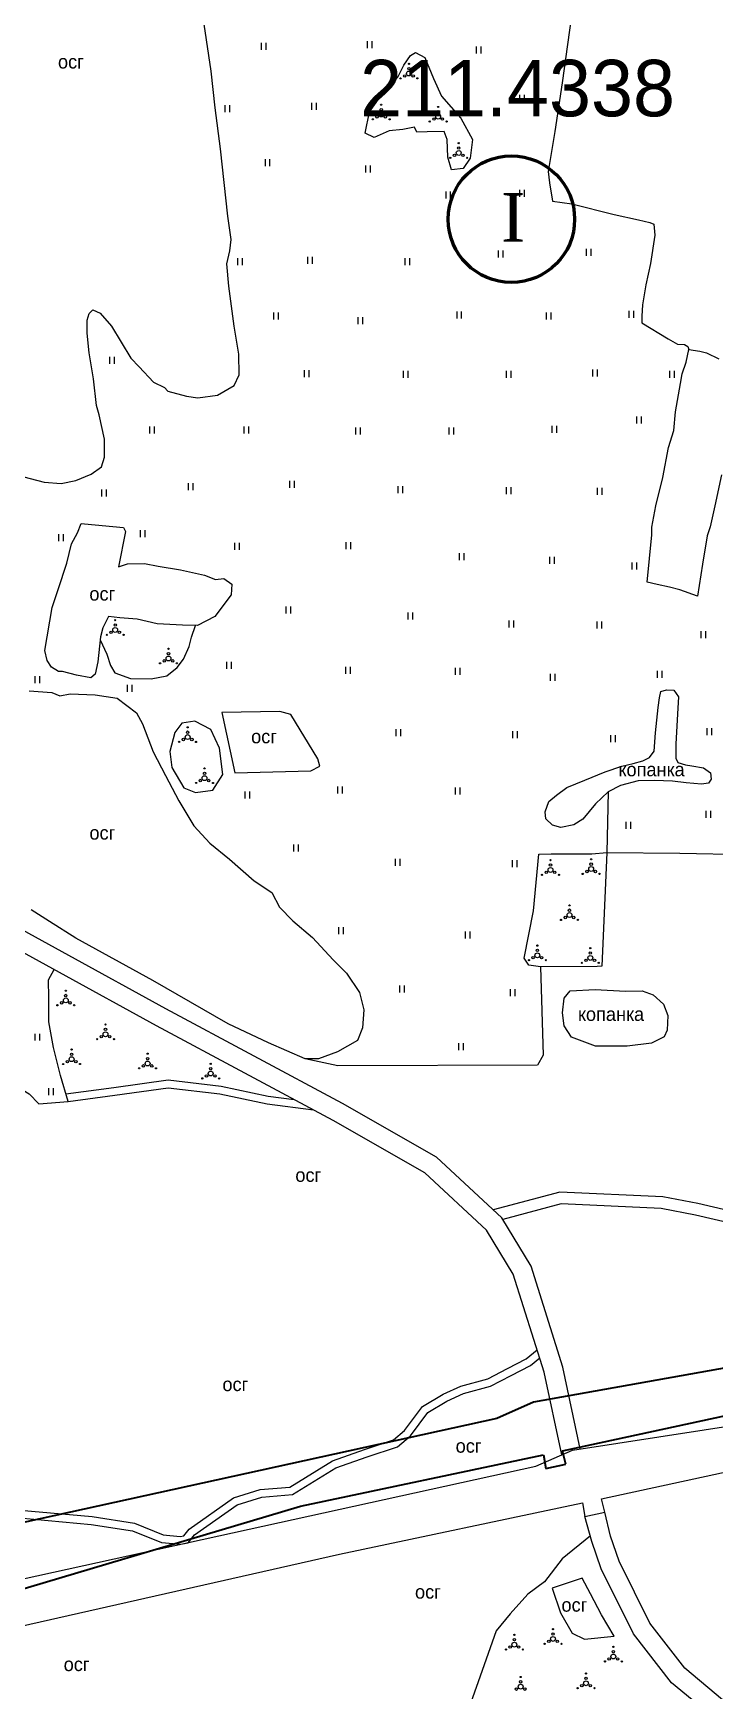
# Model space of a CAD drawing. Header units: millimetres. Extents: x 1378883 to 1389511, y 5662980 to 5673292.
# Drawn here: x 1381267 to 1381618, y 5669874 to 5670727 of the extents above; entities that cross this region are included whole.
import ezdxf
from ezdxf.enums import TextEntityAlignment as Align

# ---------------------------------------------------------------- set-up
doc = ezdxf.new("R2010")
doc.units = ezdxf.units.MM
doc.layers.add('_5Інше', color=252, linetype='Continuous', lineweight=25)
for name, color, linetype in [('N-raion', 1, 'Continuous'), ('zona', 3, 'Continuous'), ('вулиці', 7, 'Continuous'), ('ВулНазва', 7, 'Continuous'), ('КартаСкан', 252, 'Continuous'), ('район', 6, 'Continuous')]:
    doc.layers.add(name, color=color, linetype=linetype)
doc.layers.get('ВулНазва').off()
picture_1 = doc.add_image_def('image1.tif', size_in_pixel=(29607, 29619))

# ---------------------------------------------------------------- blocks, each defined once
blk = doc.blocks.new('ЛвЗд')
at = {"layer": '_5Інше', "color": 204, "linetype": 'Continuous'}
for points in [[(44635.724, 27762.095), (45013.836, 27841.635)], [(44620.877, 27787.19), (44777.635, 27810.375)], [(44602, 27779), (44620.877, 27787.19)], [(43886.079, 27626.153), (44602, 27779)], [(44500.676, 27734.365), (44625.871, 27760.072)], [(44625.871, 27760.072), (44627.145, 27753.057)], [(44627.145, 27753.057), (44637.339, 27755.218)], [(44637.339, 27755.218), (44635.724, 27762.095)], [(44166.957, 27661), (44500.676, 27734.365)]]:
    blk.add_lwpolyline(points, dxfattribs=at)

msp = doc.modelspace()

# ---------------------------------------------------------------- linework, layer by layer
at = {"layer": 'zona', "color": 3, "lineweight": 60}
msp.add_circle((1381513.31, 5670630.82), 32.54, dxfattribs=at)
at = {"layer": 'вулиці', "color": 7, "lineweight": -2}
for p, q in [((1381384.65, 5670718.04), (1381384.65, 5670721.64)), ((1381387.05, 5670718.04), (1381387.05, 5670721.64)), ((1381439.22, 5670718.85), (1381439.22, 5670722.45)), ((1381441.62, 5670718.85), (1381441.62, 5670722.45)), ((1381495.4, 5670716.02), (1381495.4, 5670719.62)), ((1381497.8, 5670716.02), (1381497.8, 5670719.62)), ((1381410.53, 5670687.16), (1381410.53, 5670690.76)), ((1381412.93, 5670687.16), (1381412.93, 5670690.76)), ((1381517.65, 5670691.2), (1381517.65, 5670694.8)), ((1381520.05, 5670691.2), (1381520.05, 5670694.8)), ((1381366.06, 5670685.95), (1381366.06, 5670689.55)), ((1381368.46, 5670685.95), (1381368.46, 5670689.55)), ((1381386.68, 5670658.09), (1381386.68, 5670661.69)), ((1381389.08, 5670658.09), (1381389.08, 5670661.69)), ((1381438.42, 5670654.85), (1381438.42, 5670658.45)), ((1381440.82, 5670654.85), (1381440.82, 5670658.45)), ((1381479.65, 5670641.44), (1381479.65, 5670645.04)), ((1381482.05, 5670641.44), (1381482.05, 5670645.04)), ((1381517.65, 5670642.34), (1381517.65, 5670645.94)), ((1381520.05, 5670642.34), (1381520.05, 5670645.94)), ((1381506.74, 5670611.16), (1381506.74, 5670614.76)), ((1381509.14, 5670611.16), (1381509.14, 5670614.76)), ((1381552.01, 5670611.96), (1381552.01, 5670615.56)), ((1381554.41, 5670611.96), (1381554.41, 5670615.56)), ((1381372.53, 5670607.12), (1381372.53, 5670610.72)), ((1381374.93, 5670607.12), (1381374.93, 5670610.72)), ((1381408.51, 5670607.93), (1381408.51, 5670611.53)), ((1381410.91, 5670607.93), (1381410.91, 5670611.53)), ((1381458.63, 5670607.12), (1381458.63, 5670610.72)), ((1381461.03, 5670607.12), (1381461.03, 5670610.72)), ((1381391.13, 5670579.25), (1381391.13, 5670582.85)), ((1381393.53, 5670579.25), (1381393.53, 5670582.85)), ((1381434.38, 5670576.83), (1381434.38, 5670580.43)), ((1381436.78, 5670576.83), (1381436.78, 5670580.43)), ((1381485.31, 5670579.66), (1381485.31, 5670583.26)), ((1381487.71, 5670579.66), (1381487.71, 5670583.26)), ((1381531.39, 5670579.25), (1381531.39, 5670582.85)), ((1381533.79, 5670579.25), (1381533.79, 5670582.85)), ((1381573.84, 5670580.06), (1381573.84, 5670583.66)), ((1381576.24, 5670580.06), (1381576.24, 5670583.66)), ((1381306.65, 5670556.43), (1381306.65, 5670560.03)), ((1381309.05, 5670556.43), (1381309.05, 5670560.03)), ((1381406.9, 5670549.56), (1381406.9, 5670553.16)), ((1381409.3, 5670549.56), (1381409.3, 5670553.16)), ((1381457.83, 5670549.16), (1381457.83, 5670552.76)), ((1381460.23, 5670549.16), (1381460.23, 5670552.76)), ((1381510.79, 5670549.16), (1381510.79, 5670552.76)), ((1381513.19, 5670549.16), (1381513.19, 5670552.76)), ((1381555.25, 5670549.97), (1381555.25, 5670553.57)), ((1381557.65, 5670549.97), (1381557.65, 5670553.57)), ((1381594.87, 5670549.16), (1381594.87, 5670552.76)), ((1381597.27, 5670549.16), (1381597.27, 5670552.76)), ((1381577.89, 5670525.74), (1381577.89, 5670529.34)), ((1381580.29, 5670525.74), (1381580.29, 5670529.34)), ((1381327.27, 5670520.49), (1381327.27, 5670524.09)), ((1381329.67, 5670520.49), (1381329.67, 5670524.09)), ((1381375.77, 5670520.49), (1381375.77, 5670524.09)), ((1381378.17, 5670520.49), (1381378.17, 5670524.09)), ((1381433.17, 5670520.09), (1381433.17, 5670523.69)), ((1381435.57, 5670520.09), (1381435.57, 5670523.69)), ((1381481.28, 5670520.09), (1381481.28, 5670523.69)), ((1381483.68, 5670520.09), (1381483.68, 5670523.69)), ((1381534.23, 5670520.89), (1381534.23, 5670524.49)), ((1381536.63, 5670520.89), (1381536.63, 5670524.49)), ((1381347.08, 5670491.41), (1381347.08, 5670495.01)), ((1381349.48, 5670491.41), (1381349.48, 5670495.01)), ((1381399.22, 5670492.63), (1381399.22, 5670496.23)), ((1381401.62, 5670492.63), (1381401.62, 5670496.23)), ((1381302.61, 5670488.18), (1381302.61, 5670491.78)), ((1381305.01, 5670488.18), (1381305.01, 5670491.78)), ((1381455, 5670489.8), (1381455, 5670493.4)), ((1381457.4, 5670489.8), (1381457.4, 5670493.4)), ((1381510.79, 5670489.4), (1381510.79, 5670493)), ((1381513.19, 5670489.4), (1381513.19, 5670493)), ((1381557.68, 5670488.99), (1381557.68, 5670492.59)), ((1381560.08, 5670488.99), (1381560.08, 5670492.59)), ((1381280.38, 5670465.16), (1381280.38, 5670468.76)), ((1381282.78, 5670465.16), (1381282.78, 5670468.76)), ((1381322.42, 5670467.18), (1381322.42, 5670470.78)), ((1381324.82, 5670467.18), (1381324.82, 5670470.78)), ((1381370.92, 5670460.72), (1381370.92, 5670464.32)), ((1381373.32, 5670460.72), (1381373.32, 5670464.32)), ((1381428.32, 5670461.13), (1381428.32, 5670464.73)), ((1381430.72, 5670461.13), (1381430.72, 5670464.73)), ((1381486.53, 5670455.47), (1381486.53, 5670459.07)), ((1381488.93, 5670455.47), (1381488.93, 5670459.07)), ((1381533.02, 5670453.45), (1381533.02, 5670457.05)), ((1381535.42, 5670453.45), (1381535.42, 5670457.05)), ((1381575.46, 5670450.63), (1381575.46, 5670454.23)), ((1381577.86, 5670450.63), (1381577.86, 5670454.23)), ((1381397.46, 5670427.92), (1381397.46, 5670431.52)), ((1381399.86, 5670427.92), (1381399.86, 5670431.52)), ((1381460.12, 5670424.87), (1381460.12, 5670428.47)), ((1381462.52, 5670424.87), (1381462.52, 5670428.47)), ((1381512.08, 5670420.8), (1381512.08, 5670424.4)), ((1381514.48, 5670420.8), (1381514.48, 5670424.4)), ((1381557.41, 5670420.29), (1381557.41, 5670423.89)), ((1381559.81, 5670420.29), (1381559.81, 5670423.89)), ((1381610.9, 5670415.2), (1381610.9, 5670418.8)), ((1381613.3, 5670415.2), (1381613.3, 5670418.8)), ((1381366.9, 5670399.42), (1381366.9, 5670403.02)), ((1381369.3, 5670399.42), (1381369.3, 5670403.02)), ((1381428.03, 5670396.88), (1381428.03, 5670400.48)), ((1381430.43, 5670396.88), (1381430.43, 5670400.48)), ((1381268.16, 5670392.09), (1381268.16, 5670395.69)), ((1381270.56, 5670392.09), (1381270.56, 5670395.69)), ((1381484.57, 5670396.37), (1381484.57, 5670399.97)), ((1381486.97, 5670396.37), (1381486.97, 5670399.97)), ((1381533.47, 5670393.32), (1381533.47, 5670396.92)), ((1381535.87, 5670393.32), (1381535.87, 5670396.92)), ((1381588.48, 5670394.84), (1381588.48, 5670398.44)), ((1381590.88, 5670394.84), (1381590.88, 5670398.44)), ((1381315.69, 5670387.63), (1381315.69, 5670391.23)), ((1381318.09, 5670387.63), (1381318.09, 5670391.23)), ((1381454.01, 5670364.82), (1381454.01, 5670368.42)), ((1381456.41, 5670364.82), (1381456.41, 5670368.42)), ((1381514.11, 5670363.8), (1381514.11, 5670367.4)), ((1381516.51, 5670363.8), (1381516.51, 5670367.4)), ((1381614.03, 5670365.3), (1381614.03, 5670368.9)), ((1381616.43, 5670365.3), (1381616.43, 5670368.9)), ((1381564.54, 5670361.77), (1381564.54, 5670365.37)), ((1381566.94, 5670361.77), (1381566.94, 5670365.37)), ((1381376.38, 5670332.7), (1381376.38, 5670336.3)), ((1381378.78, 5670332.7), (1381378.78, 5670336.3)), ((1381423.95, 5670335.3), (1381423.95, 5670338.9)), ((1381426.35, 5670335.3), (1381426.35, 5670338.9)), ((1381484.57, 5670334.8), (1381484.57, 5670338.4)), ((1381486.97, 5670334.8), (1381486.97, 5670338.4)), ((1381613.61, 5670322.76), (1381613.61, 5670326.36)), ((1381616.01, 5670322.76), (1381616.01, 5670326.36)), ((1381572.31, 5670317.23), (1381572.31, 5670320.83)), ((1381574.71, 5670317.23), (1381574.71, 5670320.83)), ((1381401.38, 5670305.52), (1381401.38, 5670309.12)), ((1381403.78, 5670305.52), (1381403.78, 5670309.12)), ((1381453.58, 5670298.17), (1381453.58, 5670301.77)), ((1381455.98, 5670298.17), (1381455.98, 5670301.77)), ((1381513.88, 5670297.44), (1381513.88, 5670301.04)), ((1381516.28, 5670297.44), (1381516.28, 5670301.04)), ((1381424.54, 5670262.92), (1381424.54, 5670266.52)), ((1381426.94, 5670262.92), (1381426.94, 5670266.52)), ((1381489.61, 5670260.71), (1381489.61, 5670264.31)), ((1381492.01, 5670260.71), (1381492.01, 5670264.31)), ((1381455.81, 5670232.96), (1381455.81, 5670236.56)), ((1381458.21, 5670232.96), (1381458.21, 5670236.56)), ((1381512.8, 5670231.12), (1381512.8, 5670234.72)), ((1381515.2, 5670231.12), (1381515.2, 5670234.72)), ((1381268.16, 5670208.16), (1381268.16, 5670211.76)), ((1381270.56, 5670208.16), (1381270.56, 5670211.76)), ((1381486.33, 5670203.21), (1381486.33, 5670206.81)), ((1381488.73, 5670203.21), (1381488.73, 5670206.81)), ((1381275.31, 5670180.15), (1381275.31, 5670183.75)), ((1381277.71, 5670180.15), (1381277.71, 5670183.75))]:
    msp.add_line(p, q, dxfattribs=at)
for points in [[(1381546.81, 5670754.07), (1381539.51, 5670701), (1381535.7, 5670676.01), (1381532.21, 5670655.36), (1381532.88, 5670649.56), (1381534.53, 5670640.13), (1381544.47, 5670638.8), (1381566.18, 5670633.18), (1381578.64, 5670630.56), (1381584.48, 5670629.19), (1381586.63, 5670628.33), (1381587.06, 5670622.67), (1381584.91, 5670608.02), (1381582.51, 5670597.03), (1381580.7, 5670586.73), (1381580.45, 5670580.98), (1381580.45, 5670577.46), (1381593.95, 5670569.24), (1381598.85, 5670566.5), (1381602.46, 5670566.41), (1381604.01, 5670565.38), (1381604.69, 5670563.84), (1381610.19, 5670562.98), (1381613.72, 5670562.12), (1381620.08, 5670558.94)], [(1381258.39, 5670499.23), (1381272.9, 5670495.47), (1381281.58, 5670494.83), (1381289.23, 5670496.38), (1381297.14, 5670499.62), (1381302.45, 5670503.37), (1381303.88, 5670508.42), (1381303.88, 5670517.61), (1381301.15, 5670530.17), (1381299.73, 5670535.02), (1381298.18, 5670548.74), (1381295.97, 5670562.08), (1381295.06, 5670572.11), (1381295.06, 5670578.84), (1381295.97, 5670582.34), (1381297.91, 5670584.15), (1381301.67, 5670582.47), (1381307.5, 5670575.86), (1381317.39, 5670559.24), (1381321.79, 5670554.84), (1381329.05, 5670546.94), (1381334.75, 5670544.23), (1381336.57, 5670542.28), (1381346.03, 5670539.69), (1381351.99, 5670538.92), (1381362.02, 5670540.33), (1381370.57, 5670545.25), (1381373.29, 5670550.82), (1381373.03, 5670561.3), (1381370.57, 5670575.75), (1381367.85, 5670596.33), (1381366.81, 5670607.91), (1381368.36, 5670614.51), (1381369.14, 5670620.34), (1381367.33, 5670632.38), (1381363.69, 5670667.02), (1381360.84, 5670688.2), (1381358.77, 5670706.97), (1381355.26, 5670731.12)], [(1381461.43, 5670714.98), (1381463.89, 5670716.56), (1381468.81, 5670714.1), (1381473.21, 5670703.21), (1381477.25, 5670694.08), (1381487.27, 5670682.84), (1381493.25, 5670671.77), (1381492.02, 5670662.29), (1381488.5, 5670656.85), (1381482.53, 5670656.14), (1381480.59, 5670662.82), (1381480.24, 5670671.77), (1381478.66, 5670675.99), (1381470.04, 5670675.81), (1381464.59, 5670675.64), (1381463.36, 5670678.1), (1381457.38, 5670677.04), (1381450.35, 5670676.34), (1381442.62, 5670672.83), (1381438.05, 5670675.11), (1381440.33, 5670686), (1381447.54, 5670696.19), (1381454.92, 5670703.91), (1381457.91, 5670710.06), (1381461.43, 5670714.98)], [(1381621.37, 5670499.28), (1381617.93, 5670483.35), (1381615.61, 5670472.54), (1381614.06, 5670467.9), (1381611.65, 5670453.34), (1381609.08, 5670436.85), (1381600.05, 5670440.2), (1381594.64, 5670441.58), (1381588.28, 5670442.95), (1381583.13, 5670444.06), (1381585.64, 5670468.48), (1381585.52, 5670472.44), (1381587.69, 5670483.37), (1381591.29, 5670497.89), (1381594.18, 5670513.34), (1381596.82, 5670522.1), (1381597.67, 5670531.71), (1381600.31, 5670546.3), (1381601.16, 5670551.22), (1381603.2, 5670557.23), (1381604.69, 5670563.84)], [(1381293.57, 5670474.01), (1381313.67, 5670472.13), (1381314.77, 5670470.09), (1381311.16, 5670451.89), (1381315.71, 5670453.46), (1381324.51, 5670453.62), (1381331.57, 5670452.36), (1381343.04, 5670450.48), (1381355.29, 5670447.66), (1381361.1, 5670445.46), (1381365.34, 5670445.93), (1381369.42, 5670443.11), (1381369.11, 5670437.61), (1381360.63, 5670426.32), (1381351.83, 5670421.77), (1381343.98, 5670421.93), (1381331.1, 5670422.55), (1381320.74, 5670425.06), (1381311.79, 5670425.69), (1381305.98, 5670426.48), (1381303.14, 5670420.61), (1381301.89, 5670415.9), (1381300.47, 5670403.04), (1381299.06, 5670396.76), (1381296.86, 5670394.88), (1381289.48, 5670396.14), (1381282.26, 5670398.18), (1381280.22, 5670398.02), (1381276.6, 5670400.37), (1381274.4, 5670403.82), (1381273.15, 5670408.84), (1381277.07, 5670430.96), (1381280.06, 5670440.38), (1381284.46, 5670453.78), (1381286.97, 5670463.82), (1381289.96, 5670469.47), (1381291.84, 5670474.17), (1381293.57, 5670474.01)], [(1381301.71, 5670414.32), (1381305.17, 5670407.08), (1381307.03, 5670401.15), (1381309.26, 5670397.35), (1381317.24, 5670394.47), (1381328.01, 5670394.38), (1381335.99, 5670395.96), (1381341.38, 5670400.22), (1381344.62, 5670404.39), (1381347.41, 5670410.98), (1381348.62, 5670415.71), (1381350.77, 5670421.79)], [(1381265.1, 5670388.18), (1381276.86, 5670387.25), (1381280.87, 5670385.52), (1381286.21, 5670386.58), (1381299.04, 5670386.18), (1381310.4, 5670384.45), (1381320.42, 5670376.84), (1381323.52, 5670371.18), (1381329, 5670356.77), (1381335.28, 5670344.62), (1381342.11, 5670331.61), (1381349.86, 5670318.66), (1381358.14, 5670309.72), (1381368.16, 5670301.57), (1381380.94, 5670290.48), (1381389.98, 5670284.4), (1381394.01, 5670276.9), (1381400.87, 5670269.82), (1381411.02, 5670261.17), (1381421.58, 5670249.75), (1381428.44, 5670242.9), (1381435.2, 5670232.89), (1381437.39, 5670224.1), (1381436.62, 5670214.75), (1381434.12, 5670208.33), (1381423.77, 5670202.45), (1381413.97, 5670198.86), (1381407.22, 5670198.86), (1381388.38, 5670207.13), (1381367.58, 5670216.81), (1381328.87, 5670239.05), (1381289.19, 5670260.85), (1381275.68, 5670269.55), (1381266.21, 5670275.53)], [(1381590.18, 5670387.81), (1381593.07, 5670388.71), (1381596.84, 5670388.51), (1381599.23, 5670385.13), (1381599.03, 5670379.18), (1381597.84, 5670360.96), (1381597.84, 5670353.51), (1381598.93, 5670351.33), (1381602.81, 5670350.04), (1381606.19, 5670349.64), (1381612.15, 5670348.55), (1381615.72, 5670345.97), (1381616.12, 5670342.79), (1381614.73, 5670340.71), (1381611.15, 5670340.11), (1381603.2, 5670340.81), (1381596.15, 5670341.7), (1381586.91, 5670342), (1381578.56, 5670341.8), (1381569.52, 5670339.52), (1381563.15, 5670336.2), (1381556.59, 5670330.05), (1381550.13, 5670322.2), (1381545.36, 5670319.13), (1381538.8, 5670317.84), (1381534.43, 5670319.03), (1381531.05, 5670322.3), (1381530.75, 5670325.98), (1381532.54, 5670331.14), (1381536.52, 5670334.41), (1381541.88, 5670338.38), (1381551.12, 5670342.26), (1381561.56, 5670346.52), (1381570.1, 5670349.33), (1381575.97, 5670350.82), (1381580.93, 5670352.21), (1381584.41, 5670353.79), (1381586.7, 5670357.07), (1381587.49, 5670366.63), (1381588.79, 5670379.58), (1381589.48, 5670384.54), (1381590.18, 5670387.81)], [(1381364.21, 5670377.06), (1381371.06, 5670346.01), (1381410.05, 5670347.06), (1381414.79, 5670349.43), (1381413.73, 5670353.25), (1381399.77, 5670376.01), (1381394.11, 5670377.59), (1381364.21, 5670377.06)], [(1381350.38, 5670372.59), (1381343.79, 5670371.53), (1381340.1, 5670366.67), (1381337.47, 5670356.93), (1381338.52, 5670348.64), (1381344.71, 5670338.25), (1381350.77, 5670335.88), (1381359.6, 5670337.06), (1381364.74, 5670345.09), (1381363.15, 5670358.64), (1381358.68, 5670368.25), (1381350.38, 5670372.59)], [(1381563.15, 5670336.2), (1381562.46, 5670305.04), (1381599.92, 5670304.63), (1381634.17, 5670303.88), (1381637.94, 5670311.4), (1381653.75, 5670315.91), (1381678.23, 5670314.69)], [(1381863.69, 5670264.91), (1381859.09, 5670224.73), (1381853.24, 5670204.7), (1381843.77, 5670191.29), (1381835.58, 5670180), (1381826.4, 5670173.08), (1381815.31, 5670168.2), (1381794.68, 5670158.18), (1381779.14, 5670151.26), (1381759.36, 5670144.06), (1381742.12, 5670138), (1381728.8, 5670129.88), (1381720.89, 5670125.22), (1381716.79, 5670122.4), (1381691.07, 5670112.45), (1381665.64, 5670109.41), (1381629.42, 5670113.42), (1381608.06, 5670118.44), (1381590.43, 5670121.87), (1381538.91, 5670124.18), (1381508.84, 5670116.15)], [(1381854.38, 5670247.44), (1381853.18, 5670225.92), (1381847.76, 5670207.34), (1381838.9, 5670194.78), (1381831.25, 5670184.25), (1381823.34, 5670178.29), (1381812.79, 5670173.65), (1381792.15, 5670163.62), (1381776.89, 5670156.83), (1381757.33, 5670149.71), (1381739.53, 5670143.45), (1381725.72, 5670135.03), (1381717.66, 5670130.28), (1381713.97, 5670127.74), (1381689.61, 5670118.32), (1381665.62, 5670115.45), (1381630.44, 5670119.35), (1381609.32, 5670124.3), (1381591.15, 5670127.85), (1381538.25, 5670130.22), (1381503.97, 5670121.05)], [(1381147.5, 5670222.57), (1381161.05, 5670219.29), (1381172.68, 5670209.85), (1381175.72, 5670201.73), (1381187.22, 5670228.01), (1381214.18, 5670212), (1381253.69, 5670187.79), (1381265.08, 5670180.77), (1381270.17, 5670175.68), (1381285.2, 5670176.89), (1381281.32, 5670190.21), (1381277.69, 5670204.57), (1381275.26, 5670217.88), (1381275.26, 5670230.23), (1381275.02, 5670239.43), (1381277.93, 5670244.74)], [(1381528.24, 5670246.13), (1381529.67, 5670200.75), (1381526.73, 5670195.6), (1381424.01, 5670195.24), (1381407.22, 5670198.86)], [(1381540.45, 5670230.03), (1381543.58, 5670233.76), (1381556.42, 5670234.47), (1381571.99, 5670233.66), (1381580.68, 5670233.86), (1381586.34, 5670231.74), (1381591.5, 5670227), (1381593.72, 5670221.04), (1381593.52, 5670213.56), (1381591.9, 5670210.13), (1381585.43, 5670206.9), (1381572.8, 5670205.28), (1381556.62, 5670205.28), (1381544.29, 5670210.03), (1381540.45, 5670215.79), (1381539.54, 5670222.45), (1381540.45, 5670230.03)], [(1381284.06, 5670180.78), (1381308.73, 5670184.02), (1381336.61, 5670187.96), (1381363.96, 5670184.73), (1381388.22, 5670179.64), (1381401.48, 5670177.91)], [(1381285.2, 5670176.89), (1381309.27, 5670180.05), (1381336.66, 5670183.93), (1381363.32, 5670180.78), (1381387.55, 5670175.7), (1381411.45, 5670172.57)], [(1381055.37, 5669983.39), (1381122.42, 5669978.25), (1381158.36, 5669975.08), (1381260.58, 5669966.61), (1381297.49, 5669963.26), (1381319.41, 5669959.83), (1381334.13, 5669953.89), (1381342.92, 5669953.07), (1381344.67, 5669953.46), (1381347.42, 5669956.84), (1381370.32, 5669973), (1381384.06, 5669977.27), (1381399.37, 5669978.48), (1381421.25, 5669991.98), (1381437.73, 5669997.75), (1381452.65, 5670002.72), (1381458.37, 5670007.55), (1381467.56, 5670019.93), (1381478.22, 5670026.27), (1381487.26, 5670030.46), (1381501.14, 5670034.18), (1381511.37, 5670039.4), (1381520.98, 5670044.4), (1381526.56, 5670049)], [(1381260.23, 5669962.63), (1381297, 5669959.29), (1381318.34, 5669955.95), (1381333.17, 5669949.96), (1381343.17, 5669949.03), (1381346.89, 5669949.85), (1381350.18, 5669953.89), (1381372.11, 5669969.37), (1381384.82, 5669973.32), (1381400.65, 5669974.57), (1381422.98, 5669988.35), (1381439.02, 5669993.97), (1381454.64, 5669999.17), (1381461.31, 5670004.79), (1381470.29, 5670016.9), (1381480.09, 5670022.73), (1381488.63, 5670026.68), (1381502.58, 5670030.43), (1381513.21, 5670035.84), (1381523.21, 5670041.04), (1381527.86, 5670044.89)], [(1381554.02, 5669953.46), (1381539.35, 5669941.53), (1381530.38, 5669929.79), (1381521.73, 5669923.44), (1381512.6, 5669913.17), (1381505.42, 5669904.54), (1381496.28, 5669878.2), (1381489.59, 5669859.46), (1381484.53, 5669852.94), (1381474.26, 5669856.37), (1381463.82, 5669864.51), (1381462.24, 5669862.17), (1381470.49, 5669851.92), (1381473.42, 5669845.87), (1381471.4, 5669844.41), (1381459.31, 5669855.4), (1381446.47, 5669866.57), (1381442.37, 5669867), (1381434.38, 5669864), (1381426.86, 5669858.51), (1381420.12, 5669837.14)], [(1381549.67, 5669931.57), (1381534.24, 5669926.43), (1381538.65, 5669913.8), (1381544.53, 5669903.38), (1381550.99, 5669900.3), (1381566.13, 5669901.76), (1381559.67, 5669912.78), (1381553.93, 5669923.5), (1381549.67, 5669931.57)]]:
    msp.add_lwpolyline(points, dxfattribs=at)
at = {"layer": 'вулиці', "color": 7}
for points in [[(1381539.17, 5669995.03), (1381530.17, 5670037.57), (1381514.27, 5670088.01), (1381500.51, 5670110.6), (1381468.8, 5670140.19), (1381421.56, 5670167.16), (1381330.65, 5670215.82), (1381180.68, 5670298.1), (1381048.09, 5670370.48), (1380899.04, 5670452.51), (1380748.39, 5670535.22)], [(1381548.75, 5669998.09), (1381539.85, 5670040.11), (1381523.44, 5670092.17), (1381508.34, 5670116.97), (1381474.77, 5670148.3), (1381426.39, 5670175.91), (1381335.41, 5670224.61), (1381185.48, 5670306.87), (1381052.9, 5670379.25), (1381005.55, 5670405.3)], [(1381562.46, 5670305.04), (1381559.83, 5670246.48), (1381557.37, 5670246.31), (1381528.24, 5670246.13), (1381522.27, 5670247.01), (1381519.82, 5670250.69), (1381524.73, 5670274.88), (1381527.36, 5670304.19), (1381533.85, 5670304.37), (1381541.93, 5670304.37), (1381554.74, 5670304.37), (1381562.46, 5670305.04)], [(1381602.52, 5669885.25), (1381584.61, 5669908.38), (1381568.74, 5669940.33), (1381564.36, 5669953.23), (1381561.32, 5669965.58)], [(1381595.63, 5669877.81), (1381576.09, 5669903.04), (1381559.49, 5669936.48), (1381554.74, 5669950.44), (1381551.14, 5669963.36)], [(1381872.95, 5669676.6), (1381864.32, 5669687.93), (1381819.32, 5669751.95), (1381782.46, 5669785.44), (1381734.49, 5669812.94), (1381690.07, 5669835.87), (1381621.93, 5669869.04), (1381602.52, 5669885.25)], [(1381861.66, 5669674.98), (1381856.07, 5669682.27), (1381811.77, 5669745.29), (1381776.54, 5669777.31), (1381729.71, 5669804.16), (1381685.59, 5669826.93), (1381616.97, 5669860.33), (1381595.63, 5669877.81)]]:
    msp.add_lwpolyline(points, dxfattribs=at)
at = {"layer": 'вулиці', "color": 7, "lineweight": -2}
for centre, radius in [((1381460.58, 5670708.29), 0.625), ((1381460.58, 5670710.79), 0.312), ((1381456.25, 5670703.29), 0.312), ((1381458.42, 5670704.54), 0.625), ((1381460.58, 5670705.79), 1.25), ((1381462.75, 5670704.54), 0.625), ((1381464.91, 5670703.29), 0.312), ((1381446.31, 5670689.73), 0.312), ((1381441.98, 5670682.23), 0.312), ((1381444.15, 5670683.48), 0.625), ((1381446.31, 5670684.73), 1.25), ((1381446.31, 5670687.23), 0.625), ((1381448.48, 5670683.48), 0.625), ((1381450.64, 5670682.23), 0.312), ((1381473.46, 5670682.32), 0.625), ((1381475.62, 5670683.57), 1.25), ((1381475.62, 5670686.07), 0.625), ((1381475.62, 5670688.57), 0.312), ((1381477.79, 5670682.32), 0.625), ((1381471.29, 5670681.07), 0.312), ((1381479.95, 5670681.07), 0.312), ((1381486.2, 5670664.92), 1.25), ((1381486.2, 5670667.42), 0.625), ((1381486.2, 5670669.92), 0.312), ((1381481.87, 5670662.42), 0.312), ((1381484.03, 5670663.67), 0.625), ((1381488.36, 5670663.67), 0.625), ((1381490.53, 5670662.42), 0.312), ((1381305.11, 5670417), 0.312), ((1381307.28, 5670418.25), 0.625), ((1381309.44, 5670419.5), 1.25), ((1381309.44, 5670422), 0.625), ((1381309.44, 5670424.5), 0.312), ((1381311.61, 5670418.25), 0.625), ((1381313.77, 5670417), 0.312), ((1381336.84, 5670409.82), 0.312), ((1381332.51, 5670402.32), 0.312), ((1381334.67, 5670403.57), 0.625), ((1381336.84, 5670404.82), 1.25), ((1381336.84, 5670407.32), 0.625), ((1381339, 5670403.57), 0.625), ((1381341.17, 5670402.32), 0.312), ((1381346.7, 5670366.87), 0.625), ((1381346.7, 5670369.37), 0.312), ((1381342.37, 5670361.87), 0.312), ((1381344.54, 5670363.12), 0.625), ((1381346.7, 5670364.37), 1.25), ((1381348.87, 5670363.12), 0.625), ((1381351.03, 5670361.87), 0.312), ((1381351.06, 5670340.75), 0.312), ((1381353.22, 5670342), 0.625), ((1381355.39, 5670343.25), 1.25), ((1381355.39, 5670345.75), 0.625), ((1381355.39, 5670348.25), 0.312), ((1381357.55, 5670342), 0.625), ((1381359.72, 5670340.75), 0.312)]:
    msp.add_circle(centre, radius, dxfattribs=at)
at = {"layer": 'вулиці', "color": 7}
for centre, radius in [((1381533.42, 5670298.5), 0.625), ((1381533.42, 5670301), 0.312), ((1381554.34, 5670296.46), 1.25), ((1381554.34, 5670298.96), 0.625), ((1381554.34, 5670301.46), 0.312), ((1381529.09, 5670293.5), 0.312), ((1381531.26, 5670294.75), 0.625), ((1381533.42, 5670296), 1.25), ((1381535.59, 5670294.75), 0.625), ((1381537.75, 5670293.5), 0.312), ((1381550.01, 5670293.96), 0.312), ((1381552.17, 5670295.21), 0.625), ((1381556.5, 5670295.21), 0.625), ((1381558.67, 5670293.96), 0.312), ((1381541.02, 5670271.54), 0.625), ((1381543.18, 5670272.79), 1.25), ((1381543.18, 5670275.29), 0.625), ((1381543.18, 5670277.79), 0.312), ((1381545.35, 5670271.54), 0.625), ((1381538.85, 5670270.29), 0.312), ((1381547.51, 5670270.29), 0.312), ((1381526.66, 5670254.58), 0.625), ((1381526.68, 5670254.63), 0.625), ((1381526.66, 5670257.08), 0.312), ((1381526.68, 5670257.13), 0.312), ((1381553.87, 5670255.73), 0.312), ((1381553.9, 5670255.73), 0.312), ((1381522.33, 5670249.58), 0.312), ((1381524.49, 5670250.83), 0.625), ((1381526.66, 5670252.08), 1.25), ((1381528.82, 5670250.83), 0.625), ((1381530.99, 5670249.58), 0.312), ((1381549.57, 5670248.23), 0.312), ((1381551.73, 5670249.48), 0.625), ((1381553.9, 5670250.73), 1.25), ((1381553.9, 5670253.23), 0.625), ((1381556.06, 5670249.48), 0.625), ((1381558.23, 5670248.23), 0.312), ((1381283.99, 5670228.88), 1.25), ((1381283.99, 5670231.38), 0.625), ((1381283.99, 5670233.88), 0.312), ((1381279.66, 5670226.38), 0.312), ((1381281.82, 5670227.63), 0.625), ((1381286.15, 5670227.63), 0.625), ((1381288.32, 5670226.38), 0.312), ((1381304.44, 5670211.46), 1.25), ((1381304.44, 5670213.96), 0.625), ((1381304.44, 5670216.46), 0.312), ((1381286.99, 5670203.64), 0.312), ((1381300.11, 5670208.96), 0.312), ((1381302.27, 5670210.21), 0.625), ((1381306.6, 5670210.21), 0.625), ((1381308.77, 5670208.96), 0.312), ((1381282.66, 5670196.14), 0.312), ((1381284.83, 5670197.39), 0.625), ((1381286.99, 5670198.64), 1.25), ((1381286.99, 5670201.14), 0.625), ((1381289.16, 5670197.39), 0.625), ((1381291.32, 5670196.14), 0.312), ((1381323.92, 5670195.19), 0.625), ((1381326.09, 5670196.44), 1.25), ((1381326.09, 5670198.94), 0.625), ((1381326.09, 5670201.44), 0.312), ((1381328.25, 5670195.19), 0.625), ((1381358.57, 5670196.23), 0.312), ((1381321.76, 5670193.94), 0.312), ((1381330.42, 5670193.94), 0.312), ((1381354.24, 5670188.73), 0.312), ((1381356.4, 5670189.98), 0.625), ((1381358.57, 5670191.23), 1.25), ((1381358.57, 5670193.73), 0.625), ((1381360.73, 5670189.98), 0.625), ((1381362.9, 5670188.73), 0.312), ((1381534.73, 5669905.33), 0.312), ((1381514.83, 5669897.41), 1.25), ((1381514.83, 5669899.91), 0.625), ((1381514.83, 5669902.41), 0.312), ((1381530.4, 5669897.83), 0.312), ((1381532.57, 5669899.08), 0.625), ((1381534.73, 5669900.33), 1.25), ((1381534.73, 5669902.83), 0.625), ((1381536.9, 5669899.08), 0.625), ((1381539.06, 5669897.83), 0.312), ((1381510.5, 5669894.91), 0.312), ((1381512.66, 5669896.16), 0.625), ((1381516.99, 5669896.16), 0.625), ((1381519.16, 5669894.91), 0.312), ((1381561.44, 5669888.77), 0.312), ((1381563.6, 5669890.02), 0.625), ((1381565.77, 5669891.27), 1.25), ((1381565.77, 5669893.77), 0.625), ((1381565.77, 5669896.27), 0.312), ((1381567.93, 5669890.02), 0.625), ((1381570.1, 5669888.77), 0.312), ((1381518.05, 5669880.76), 0.312), ((1381551.71, 5669880.02), 0.625), ((1381551.71, 5669882.52), 0.312), ((1381515.88, 5669874.51), 0.625), ((1381518.05, 5669875.76), 1.25), ((1381518.05, 5669878.26), 0.625), ((1381520.21, 5669874.51), 0.625), ((1381547.38, 5669875.02), 0.312), ((1381549.55, 5669876.27), 0.625), ((1381551.71, 5669877.52), 1.25), ((1381553.88, 5669876.27), 0.625), ((1381556.04, 5669875.02), 0.312)]:
    msp.add_circle(centre, radius, dxfattribs=at)
at = {"layer": 'район', "color": 6, "lineweight": 35}
for p, q in [((1381539.61, 5669997.12), (1381883.65, 5670071.6)), ((1381679.18, 5670049.83), (1381524.62, 5670022.12)), ((1381524.62, 5670022.12), (1381505.79, 5670013.82)), ((1381505.79, 5670013.82), (1381045.54, 5669912.73)), ((1381404.73, 5669968.59), (1381529.77, 5669995.04)), ((1381529.77, 5669995.04), (1381531.09, 5669988.03)), ((1381541.27, 5669990.25), (1381539.61, 5669997.12)), ((1381531.09, 5669988.03), (1381541.27, 5669990.25)), ((1381089.41, 5669874.66), (1381404.73, 5669968.59))]:
    msp.add_line(p, q, dxfattribs=at)

# ---------------------------------------------------------------- block references
at = {"layer": 'ВулНазва', "color": 7, "lineweight": 9, "rotation": 0.3369352804470327}
msp.add_blockref('ЛвЗд', (1337087.97, 5641948.35), dxfattribs=at)

# ---------------------------------------------------------------- texts
at = {"layer": 'N-raion', "color": 1, "lineweight": 35}
msp.add_text('211.4338', height=29.053, dxfattribs=at).set_placement((1381516.45, 5670683.76), align=Align.CENTER)
at = {"layer": 'вулиці', "color": 7, "lineweight": -2}
for s, p in [('осг', (1381279.96, 5670708.36)), ('осг', (1381296.13, 5670434.59)), ('осг', (1381379.36, 5670361.16)), ('копанка', (1381568.43, 5670344.18)), ('осг', (1381296.16, 5670311.6)), ('копанка', (1381547.55, 5670218.32)), ('осг', (1381402.12, 5670135.52)), ('осг', (1381364.6, 5670027.86)), ('осг', (1381484.61, 5669996.16))]:
    msp.add_text(s, height=7, dxfattribs=at).set_placement(p)
at = {"layer": 'вулиці', "color": 7}
for p in [(1381463.69, 5669921.07), (1381539.07, 5669914.36), (1381282.9, 5669883.8)]:
    msp.add_text('осг', height=7, dxfattribs=at).set_placement(p)
at = {"layer": 'район', "insert": (1381507.9, 5670644.27), "char_height": 25, "width": 80.2867, "attachment_point": 1}
msp.add_mtext('{\\fTimes New Roman|b0|i0|c204|p18;\\C3;І}', dxfattribs=at)

# ---------------------------------------------------------------- pictures from other files: only their frames are drawn
at = {"layer": 'КартаСкан'}
image = msp.add_image(picture_1, insert=(1378952.03, 5663192.31), size_in_units=(10026.9, 10030.97), rotation=0.395435, dxfattribs=at)
image.dxf.flags = 15

doc.saveas('drawing.dxf')
